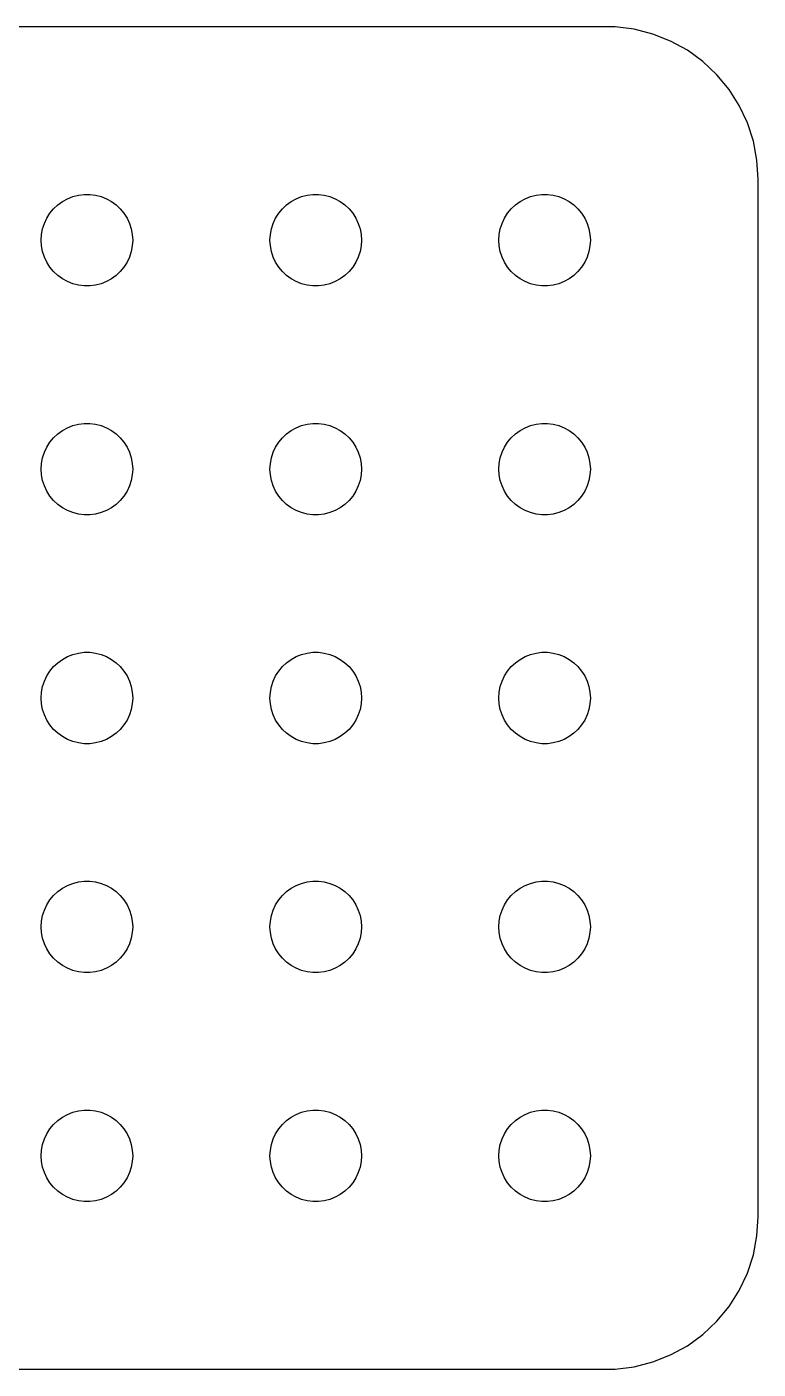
# Model space of a CAD drawing. Header units: metres. Extents: x -180 to 180, y -22 to 22.
# Drawn here: x 155.53 to 179.5, y -21.99 to 21.99 of the extents above; entities that cross this region are included whole.
import ezdxf

# ---------------------------------------------------------------- set-up
doc = ezdxf.new("R2010")
doc.units = ezdxf.units.M

msp = doc.modelspace()

# ---------------------------------------------------------------- linework, layer by layer
for p, q in [((174.814, 21.9901), (-174.814, 21.9901)), ((175.437, 21.9114), (174.814, 21.9901)), ((176.045, 21.7553), (175.437, 21.9114)), ((176.629, 21.5241), (176.045, 21.7553)), ((177.179, 21.2216), (176.629, 21.5241)), ((177.687, 20.8526), (177.179, 21.2216)), ((178.145, 20.4227), (177.687, 20.8526)), ((178.545, 19.9389), (178.145, 20.4227)), ((178.882, 19.4088), (178.545, 19.9389)), ((179.149, 18.8406), (178.882, 19.4088)), ((179.343, 18.2434), (179.149, 18.8406)), ((179.461, 17.6267), (179.343, 18.2434)), ((179.5, 17), (179.461, 17.6267)), ((179.5, -17), (179.5, 17)), ((156.696, 16.2665), (156.861, 16.3572)), ((156.861, 16.3572), (157.036, 16.4266)), ((157.036, 16.4266), (157.219, 16.4734)), ((157.219, 16.4734), (157.406, 16.497)), ((157.406, 16.497), (157.594, 16.497)), ((157.594, 16.497), (157.781, 16.4734)), ((157.781, 16.4734), (157.964, 16.4266)), ((157.964, 16.4266), (158.139, 16.3572)), ((158.139, 16.3572), (158.304, 16.2665)), ((164.196, 16.2665), (164.361, 16.3572)), ((164.361, 16.3572), (164.536, 16.4266)), ((164.536, 16.4266), (164.719, 16.4734)), ((164.719, 16.4734), (164.906, 16.497)), ((164.906, 16.497), (165.094, 16.497)), ((165.094, 16.497), (165.281, 16.4734)), ((165.281, 16.4734), (165.464, 16.4266)), ((165.464, 16.4266), (165.639, 16.3572)), ((165.639, 16.3572), (165.804, 16.2665)), ((171.696, 16.2665), (171.861, 16.3572)), ((171.861, 16.3572), (172.036, 16.4266)), ((172.036, 16.4266), (172.219, 16.4734)), ((172.219, 16.4734), (172.406, 16.497)), ((172.406, 16.497), (172.594, 16.497)), ((172.594, 16.497), (172.781, 16.4734)), ((172.781, 16.4734), (172.964, 16.4266)), ((172.964, 16.4266), (173.139, 16.3572)), ((173.139, 16.3572), (173.304, 16.2665)), ((156.186, 15.7226), (156.286, 15.8817)), ((156.286, 15.8817), (156.407, 16.0268)), ((156.407, 16.0268), (156.544, 16.1558)), ((156.544, 16.1558), (156.696, 16.2665)), ((158.304, 16.2665), (158.456, 16.1558)), ((158.456, 16.1558), (158.593, 16.0268)), ((158.593, 16.0268), (158.714, 15.8817)), ((158.714, 15.8817), (158.814, 15.7226)), ((163.686, 15.7226), (163.786, 15.8817)), ((163.786, 15.8817), (163.907, 16.0268)), ((163.907, 16.0268), (164.044, 16.1558)), ((164.044, 16.1558), (164.196, 16.2665)), ((165.804, 16.2665), (165.956, 16.1558)), ((165.956, 16.1558), (166.093, 16.0268)), ((166.093, 16.0268), (166.214, 15.8817)), ((166.214, 15.8817), (166.314, 15.7226)), ((171.186, 15.7226), (171.286, 15.8817)), ((171.286, 15.8817), (171.407, 16.0268)), ((171.407, 16.0268), (171.544, 16.1558)), ((171.544, 16.1558), (171.696, 16.2665)), ((173.304, 16.2665), (173.456, 16.1558)), ((173.456, 16.1558), (173.593, 16.0268)), ((173.593, 16.0268), (173.714, 15.8817)), ((173.714, 15.8817), (173.814, 15.7226)), ((156.047, 15.373), (156.105, 15.5522)), ((156.105, 15.5522), (156.186, 15.7226)), ((158.814, 15.7226), (158.895, 15.5522)), ((158.895, 15.5522), (158.953, 15.373)), ((163.547, 15.373), (163.605, 15.5522)), ((163.605, 15.5522), (163.686, 15.7226)), ((166.314, 15.7226), (166.395, 15.5522)), ((166.395, 15.5522), (166.453, 15.373)), ((171.047, 15.373), (171.105, 15.5522)), ((171.105, 15.5522), (171.186, 15.7226)), ((173.814, 15.7226), (173.895, 15.5522)), ((173.895, 15.5522), (173.953, 15.373)), ((156, 15), (156.012, 15.188)), ((156.012, 14.812), (156, 15)), ((156.012, 15.188), (156.047, 15.373)), ((158.953, 15.373), (158.988, 15.188)), ((158.988, 15.188), (159, 15)), ((159, 15), (158.988, 14.812)), ((163.5, 15), (163.512, 15.188)), ((163.512, 14.812), (163.5, 15)), ((163.512, 15.188), (163.547, 15.373)), ((166.453, 15.373), (166.488, 15.188)), ((166.488, 15.188), (166.5, 15)), ((166.5, 15), (166.488, 14.812)), ((171, 15), (171.012, 15.188)), ((171.012, 14.812), (171, 15)), ((171.012, 15.188), (171.047, 15.373)), ((173.953, 15.373), (173.988, 15.188)), ((173.988, 15.188), (174, 15)), ((174, 15), (173.988, 14.812)), ((156.047, 14.627), (156.012, 14.812)), ((156.105, 14.4478), (156.047, 14.627)), ((158.953, 14.627), (158.895, 14.4478)), ((158.988, 14.812), (158.953, 14.627)), ((163.547, 14.627), (163.512, 14.812)), ((163.605, 14.4478), (163.547, 14.627)), ((166.453, 14.627), (166.395, 14.4478)), ((166.488, 14.812), (166.453, 14.627)), ((171.047, 14.627), (171.012, 14.812)), ((171.105, 14.4478), (171.047, 14.627)), ((173.953, 14.627), (173.895, 14.4478)), ((173.988, 14.812), (173.953, 14.627)), ((156.186, 14.2774), (156.105, 14.4478)), ((156.286, 14.1183), (156.186, 14.2774)), ((156.407, 13.9732), (156.286, 14.1183)), ((158.714, 14.1183), (158.593, 13.9732)), ((158.814, 14.2774), (158.714, 14.1183)), ((158.895, 14.4478), (158.814, 14.2774)), ((163.686, 14.2774), (163.605, 14.4478)), ((163.786, 14.1183), (163.686, 14.2774)), ((163.907, 13.9732), (163.786, 14.1183)), ((166.214, 14.1183), (166.093, 13.9732)), ((166.314, 14.2774), (166.214, 14.1183)), ((166.395, 14.4478), (166.314, 14.2774)), ((171.186, 14.2774), (171.105, 14.4478)), ((171.286, 14.1183), (171.186, 14.2774)), ((171.407, 13.9732), (171.286, 14.1183)), ((173.714, 14.1183), (173.593, 13.9732)), ((173.814, 14.2774), (173.714, 14.1183)), ((173.895, 14.4478), (173.814, 14.2774)), ((156.544, 13.8442), (156.407, 13.9732)), ((156.696, 13.7335), (156.544, 13.8442)), ((156.861, 13.6427), (156.696, 13.7335)), ((157.036, 13.5734), (156.861, 13.6427)), ((158.139, 13.6427), (157.964, 13.5734)), ((158.304, 13.7335), (158.139, 13.6427)), ((158.456, 13.8442), (158.304, 13.7335)), ((158.593, 13.9732), (158.456, 13.8442)), ((164.044, 13.8442), (163.907, 13.9732)), ((164.196, 13.7335), (164.044, 13.8442)), ((164.361, 13.6427), (164.196, 13.7335)), ((164.536, 13.5734), (164.361, 13.6427)), ((165.639, 13.6427), (165.464, 13.5734)), ((165.804, 13.7335), (165.639, 13.6427)), ((165.956, 13.8442), (165.804, 13.7335)), ((166.093, 13.9732), (165.956, 13.8442)), ((171.544, 13.8442), (171.407, 13.9732)), ((171.696, 13.7335), (171.544, 13.8442)), ((171.861, 13.6427), (171.696, 13.7335)), ((172.036, 13.5734), (171.861, 13.6427)), ((173.139, 13.6427), (172.964, 13.5734)), ((173.304, 13.7335), (173.139, 13.6427)), ((173.456, 13.8442), (173.304, 13.7335)), ((173.593, 13.9732), (173.456, 13.8442)), ((157.219, 13.5266), (157.036, 13.5734)), ((157.406, 13.5029), (157.219, 13.5266)), ((157.594, 13.5029), (157.406, 13.5029)), ((157.781, 13.5266), (157.594, 13.5029)), ((157.964, 13.5734), (157.781, 13.5266)), ((164.719, 13.5266), (164.536, 13.5734)), ((164.906, 13.5029), (164.719, 13.5266)), ((165.094, 13.5029), (164.906, 13.5029)), ((165.281, 13.5266), (165.094, 13.5029)), ((165.464, 13.5734), (165.281, 13.5266)), ((172.219, 13.5266), (172.036, 13.5734)), ((172.406, 13.5029), (172.219, 13.5266)), ((172.594, 13.5029), (172.406, 13.5029)), ((172.781, 13.5266), (172.594, 13.5029)), ((172.964, 13.5734), (172.781, 13.5266)), ((156.696, 8.76648), (156.861, 8.85724)), ((156.861, 8.85724), (157.036, 8.92657)), ((157.036, 8.92657), (157.219, 8.97342)), ((157.219, 8.97342), (157.406, 8.99704)), ((157.406, 8.99704), (157.594, 8.99704)), ((157.594, 8.99704), (157.781, 8.97342)), ((157.781, 8.97342), (157.964, 8.92657)), ((157.964, 8.92657), (158.139, 8.85724)), ((158.139, 8.85724), (158.304, 8.76648)), ((164.196, 8.76648), (164.361, 8.85724)), ((164.361, 8.85724), (164.536, 8.92657)), ((164.536, 8.92657), (164.719, 8.97342)), ((164.719, 8.97342), (164.906, 8.99704)), ((164.906, 8.99704), (165.094, 8.99704)), ((165.094, 8.99704), (165.281, 8.97342)), ((165.281, 8.97342), (165.464, 8.92657)), ((165.464, 8.92657), (165.639, 8.85724)), ((165.639, 8.85724), (165.804, 8.76648)), ((171.696, 8.76648), (171.861, 8.85724)), ((171.861, 8.85724), (172.036, 8.92657)), ((172.036, 8.92657), (172.219, 8.97342)), ((172.219, 8.97342), (172.406, 8.99704)), ((172.406, 8.99704), (172.594, 8.99704)), ((172.594, 8.99704), (172.781, 8.97342)), ((172.781, 8.97342), (172.964, 8.92657)), ((172.964, 8.92657), (173.139, 8.85724)), ((173.139, 8.85724), (173.304, 8.76648)), ((156.186, 8.22263), (156.286, 8.38167)), ((156.286, 8.38167), (156.407, 8.52681)), ((156.407, 8.52681), (156.544, 8.65576)), ((156.544, 8.65576), (156.696, 8.76648)), ((158.304, 8.76648), (158.456, 8.65576)), ((158.456, 8.65576), (158.593, 8.52681)), ((158.593, 8.52681), (158.714, 8.38167)), ((158.714, 8.38167), (158.814, 8.22263)), ((163.686, 8.22263), (163.786, 8.38167)), ((163.786, 8.38167), (163.907, 8.52681)), ((163.907, 8.52681), (164.044, 8.65576)), ((164.044, 8.65576), (164.196, 8.76648)), ((165.804, 8.76648), (165.956, 8.65576)), ((165.956, 8.65576), (166.093, 8.52681)), ((166.093, 8.52681), (166.214, 8.38167)), ((166.214, 8.38167), (166.314, 8.22263)), ((171.186, 8.22263), (171.286, 8.38167)), ((171.286, 8.38167), (171.407, 8.52681)), ((171.407, 8.52681), (171.544, 8.65576)), ((171.544, 8.65576), (171.696, 8.76648)), ((173.304, 8.76648), (173.456, 8.65576)), ((173.456, 8.65576), (173.593, 8.52681)), ((173.593, 8.52681), (173.714, 8.38167)), ((173.714, 8.38167), (173.814, 8.22263)), ((156.047, 7.87303), (156.105, 8.05219)), ((156.105, 8.05219), (156.186, 8.22263)), ((158.814, 8.22263), (158.895, 8.05219)), ((158.895, 8.05219), (158.953, 7.87303)), ((163.547, 7.87303), (163.605, 8.05219)), ((163.605, 8.05219), (163.686, 8.22263)), ((166.314, 8.22263), (166.395, 8.05219)), ((166.395, 8.05219), (166.453, 7.87303)), ((171.047, 7.87303), (171.105, 8.05219)), ((171.105, 8.05219), (171.186, 8.22263)), ((173.814, 8.22263), (173.895, 8.05219)), ((173.895, 8.05219), (173.953, 7.87303)), ((156, 7.5), (156.012, 7.68799)), ((156.012, 7.312), (156, 7.5)), ((156.012, 7.68799), (156.047, 7.87303)), ((158.953, 7.87303), (158.988, 7.68799)), ((158.988, 7.68799), (159, 7.5)), ((159, 7.5), (158.988, 7.312)), ((163.5, 7.5), (163.512, 7.68799)), ((163.512, 7.312), (163.5, 7.5)), ((163.512, 7.68799), (163.547, 7.87303)), ((166.453, 7.87303), (166.488, 7.68799)), ((166.488, 7.68799), (166.5, 7.5)), ((166.5, 7.5), (166.488, 7.312)), ((171, 7.5), (171.012, 7.68799)), ((171.012, 7.312), (171, 7.5)), ((171.012, 7.68799), (171.047, 7.87303)), ((173.953, 7.87303), (173.988, 7.68799)), ((173.988, 7.68799), (174, 7.5)), ((174, 7.5), (173.988, 7.312)), ((156.047, 7.12695), (156.012, 7.312)), ((156.105, 6.9478), (156.047, 7.12695)), ((158.953, 7.12695), (158.895, 6.9478)), ((158.988, 7.312), (158.953, 7.12695)), ((163.547, 7.12695), (163.512, 7.312)), ((163.605, 6.9478), (163.547, 7.12695)), ((166.453, 7.12695), (166.395, 6.9478)), ((166.488, 7.312), (166.453, 7.12695)), ((171.047, 7.12695), (171.012, 7.312)), ((171.105, 6.9478), (171.047, 7.12695)), ((173.953, 7.12695), (173.895, 6.9478)), ((173.988, 7.312), (173.953, 7.12695)), ((156.186, 6.77736), (156.105, 6.9478)), ((156.286, 6.61832), (156.186, 6.77736)), ((156.407, 6.47318), (156.286, 6.61832)), ((158.714, 6.61832), (158.593, 6.47318)), ((158.814, 6.77736), (158.714, 6.61832)), ((158.895, 6.9478), (158.814, 6.77736)), ((163.686, 6.77736), (163.605, 6.9478)), ((163.786, 6.61832), (163.686, 6.77736)), ((163.907, 6.47318), (163.786, 6.61832)), ((166.214, 6.61832), (166.093, 6.47318)), ((166.314, 6.77736), (166.214, 6.61832)), ((166.395, 6.9478), (166.314, 6.77736)), ((171.186, 6.77736), (171.105, 6.9478)), ((171.286, 6.61832), (171.186, 6.77736)), ((171.407, 6.47318), (171.286, 6.61832)), ((173.714, 6.61832), (173.593, 6.47318)), ((173.814, 6.77736), (173.714, 6.61832)), ((173.895, 6.9478), (173.814, 6.77736)), ((156.544, 6.34422), (156.407, 6.47318)), ((156.696, 6.23351), (156.544, 6.34422)), ((156.861, 6.14275), (156.696, 6.23351)), ((158.304, 6.23351), (158.139, 6.14275)), ((158.456, 6.34422), (158.304, 6.23351)), ((158.593, 6.47318), (158.456, 6.34422)), ((164.044, 6.34422), (163.907, 6.47318)), ((164.196, 6.23351), (164.044, 6.34422)), ((164.361, 6.14275), (164.196, 6.23351)), ((165.804, 6.23351), (165.639, 6.14275)), ((165.956, 6.34422), (165.804, 6.23351)), ((166.093, 6.47318), (165.956, 6.34422)), ((171.544, 6.34422), (171.407, 6.47318)), ((171.696, 6.23351), (171.544, 6.34422)), ((171.861, 6.14275), (171.696, 6.23351)), ((173.304, 6.23351), (173.139, 6.14275)), ((173.456, 6.34422), (173.304, 6.23351)), ((173.593, 6.47318), (173.456, 6.34422)), ((157.036, 6.07341), (156.861, 6.14275)), ((157.219, 6.02657), (157.036, 6.07341)), ((157.406, 6.00294), (157.219, 6.02657)), ((157.594, 6.00294), (157.406, 6.00294)), ((157.781, 6.02657), (157.594, 6.00294)), ((157.964, 6.07341), (157.781, 6.02657)), ((158.139, 6.14275), (157.964, 6.07341)), ((164.536, 6.07341), (164.361, 6.14275)), ((164.719, 6.02657), (164.536, 6.07341)), ((164.906, 6.00294), (164.719, 6.02657)), ((165.094, 6.00294), (164.906, 6.00294)), ((165.281, 6.02657), (165.094, 6.00294)), ((165.464, 6.07341), (165.281, 6.02657)), ((165.639, 6.14275), (165.464, 6.07341)), ((172.036, 6.07341), (171.861, 6.14275)), ((172.219, 6.02657), (172.036, 6.07341)), ((172.406, 6.00294), (172.219, 6.02657)), ((172.594, 6.00294), (172.406, 6.00294)), ((172.781, 6.02657), (172.594, 6.00294)), ((172.964, 6.07341), (172.781, 6.02657)), ((173.139, 6.14275), (172.964, 6.07341)), ((156.696, 1.26648), (156.861, 1.35724)), ((156.861, 1.35724), (157.036, 1.42657)), ((157.036, 1.42657), (157.219, 1.47342)), ((157.219, 1.47342), (157.406, 1.49704)), ((157.406, 1.49704), (157.594, 1.49704)), ((157.594, 1.49704), (157.781, 1.47342)), ((157.781, 1.47342), (157.964, 1.42657)), ((157.964, 1.42657), (158.139, 1.35724)), ((158.139, 1.35724), (158.304, 1.26648)), ((164.196, 1.26648), (164.361, 1.35724)), ((164.361, 1.35724), (164.536, 1.42657)), ((164.536, 1.42657), (164.719, 1.47342)), ((164.719, 1.47342), (164.906, 1.49704)), ((164.906, 1.49704), (165.094, 1.49704)), ((165.094, 1.49704), (165.281, 1.47342)), ((165.281, 1.47342), (165.464, 1.42657)), ((165.464, 1.42657), (165.639, 1.35724)), ((165.639, 1.35724), (165.804, 1.26648)), ((171.696, 1.26648), (171.861, 1.35724)), ((171.861, 1.35724), (172.036, 1.42657)), ((172.036, 1.42657), (172.219, 1.47342)), ((172.219, 1.47342), (172.406, 1.49704)), ((172.406, 1.49704), (172.594, 1.49704)), ((172.594, 1.49704), (172.781, 1.47342)), ((172.781, 1.47342), (172.964, 1.42657)), ((172.964, 1.42657), (173.139, 1.35724)), ((173.139, 1.35724), (173.304, 1.26648)), ((156.186, 0.722626), (156.286, 0.881668)), ((156.286, 0.881668), (156.407, 1.02681)), ((156.407, 1.02681), (156.544, 1.15576)), ((156.544, 1.15576), (156.696, 1.26648)), ((158.304, 1.26648), (158.456, 1.15576)), ((158.456, 1.15576), (158.593, 1.02681)), ((158.593, 1.02681), (158.714, 0.881668)), ((158.714, 0.881668), (158.814, 0.722626)), ((163.686, 0.722626), (163.786, 0.881668)), ((163.786, 0.881668), (163.907, 1.02681)), ((163.907, 1.02681), (164.044, 1.15576)), ((164.044, 1.15576), (164.196, 1.26648)), ((165.804, 1.26648), (165.956, 1.15576)), ((165.956, 1.15576), (166.093, 1.02681)), ((166.093, 1.02681), (166.214, 0.881668)), ((166.214, 0.881668), (166.314, 0.722626)), ((171.186, 0.722626), (171.286, 0.881668)), ((171.286, 0.881668), (171.407, 1.02681)), ((171.407, 1.02681), (171.544, 1.15576)), ((171.544, 1.15576), (171.696, 1.26648)), ((173.304, 1.26648), (173.456, 1.15576)), ((173.456, 1.15576), (173.593, 1.02681)), ((173.593, 1.02681), (173.714, 0.881668)), ((173.714, 0.881668), (173.814, 0.722626)), ((156.047, 0.373032), (156.105, 0.552185)), ((156.105, 0.552185), (156.186, 0.722626)), ((158.814, 0.722626), (158.895, 0.552185)), ((158.895, 0.552185), (158.953, 0.373032)), ((163.547, 0.373032), (163.605, 0.552185)), ((163.605, 0.552185), (163.686, 0.722626)), ((166.314, 0.722626), (166.395, 0.552185)), ((166.395, 0.552185), (166.453, 0.373032)), ((171.047, 0.373032), (171.105, 0.552185)), ((171.105, 0.552185), (171.186, 0.722626)), ((173.814, 0.722626), (173.895, 0.552185)), ((173.895, 0.552185), (173.953, 0.373032)), ((156, 0), (156.012, 0.187988)), ((156.012, -0.187988), (156, 0)), ((156.012, 0.187988), (156.047, 0.373032)), ((158.953, 0.373032), (158.988, 0.187988)), ((158.988, 0.187988), (159, 0)), ((159, 0), (158.988, -0.187988)), ((163.5, 0), (163.512, 0.187988)), ((163.512, -0.187988), (163.5, 0)), ((163.512, 0.187988), (163.547, 0.373032)), ((166.453, 0.373032), (166.488, 0.187988)), ((166.488, 0.187988), (166.5, 0)), ((166.5, 0), (166.488, -0.187988)), ((171, 0), (171.012, 0.187988)), ((171.012, -0.187988), (171, 0)), ((171.012, 0.187988), (171.047, 0.373032)), ((173.953, 0.373032), (173.988, 0.187988)), ((173.988, 0.187988), (174, 0)), ((174, 0), (173.988, -0.187988)), ((156.047, -0.373032), (156.012, -0.187988)), ((156.105, -0.552185), (156.047, -0.373032)), ((158.953, -0.373032), (158.895, -0.552185)), ((158.988, -0.187988), (158.953, -0.373032)), ((163.547, -0.373032), (163.512, -0.187988)), ((163.605, -0.552185), (163.547, -0.373032)), ((166.453, -0.373032), (166.395, -0.552185)), ((166.488, -0.187988), (166.453, -0.373032)), ((171.047, -0.373032), (171.012, -0.187988)), ((171.105, -0.552185), (171.047, -0.373032)), ((173.953, -0.373032), (173.895, -0.552185)), ((173.988, -0.187988), (173.953, -0.373032)), ((156.186, -0.722626), (156.105, -0.552185)), ((156.286, -0.881668), (156.186, -0.722626)), ((158.814, -0.722626), (158.714, -0.881668)), ((158.895, -0.552185), (158.814, -0.722626)), ((163.686, -0.722626), (163.605, -0.552185)), ((163.786, -0.881668), (163.686, -0.722626)), ((166.314, -0.722626), (166.214, -0.881668)), ((166.395, -0.552185), (166.314, -0.722626)), ((171.186, -0.722626), (171.105, -0.552185)), ((171.286, -0.881668), (171.186, -0.722626)), ((173.814, -0.722626), (173.714, -0.881668)), ((173.895, -0.552185), (173.814, -0.722626)), ((156.407, -1.02681), (156.286, -0.881668)), ((156.544, -1.15576), (156.407, -1.02681)), ((156.696, -1.26648), (156.544, -1.15576)), ((156.861, -1.35724), (156.696, -1.26648)), ((158.304, -1.26648), (158.139, -1.35724)), ((158.456, -1.15576), (158.304, -1.26648)), ((158.593, -1.02681), (158.456, -1.15576)), ((158.714, -0.881668), (158.593, -1.02681)), ((163.907, -1.02681), (163.786, -0.881668)), ((164.044, -1.15576), (163.907, -1.02681)), ((164.196, -1.26648), (164.044, -1.15576)), ((164.361, -1.35724), (164.196, -1.26648)), ((165.804, -1.26648), (165.639, -1.35724)), ((165.956, -1.15576), (165.804, -1.26648)), ((166.093, -1.02681), (165.956, -1.15576)), ((166.214, -0.881668), (166.093, -1.02681)), ((171.407, -1.02681), (171.286, -0.881668)), ((171.544, -1.15576), (171.407, -1.02681)), ((171.696, -1.26648), (171.544, -1.15576)), ((171.861, -1.35724), (171.696, -1.26648)), ((173.304, -1.26648), (173.139, -1.35724)), ((173.456, -1.15576), (173.304, -1.26648)), ((173.593, -1.02681), (173.456, -1.15576)), ((173.714, -0.881668), (173.593, -1.02681)), ((157.036, -1.42657), (156.861, -1.35724)), ((157.219, -1.47342), (157.036, -1.42657)), ((157.406, -1.49704), (157.219, -1.47342)), ((157.594, -1.49704), (157.406, -1.49704)), ((157.781, -1.47342), (157.594, -1.49704)), ((157.964, -1.42657), (157.781, -1.47342)), ((158.139, -1.35724), (157.964, -1.42657)), ((164.536, -1.42657), (164.361, -1.35724)), ((164.719, -1.47342), (164.536, -1.42657)), ((164.906, -1.49704), (164.719, -1.47342)), ((165.094, -1.49704), (164.906, -1.49704)), ((165.281, -1.47342), (165.094, -1.49704)), ((165.464, -1.42657), (165.281, -1.47342)), ((165.639, -1.35724), (165.464, -1.42657)), ((172.036, -1.42657), (171.861, -1.35724)), ((172.219, -1.47342), (172.036, -1.42657)), ((172.406, -1.49704), (172.219, -1.47342)), ((172.594, -1.49704), (172.406, -1.49704)), ((172.781, -1.47342), (172.594, -1.49704)), ((172.964, -1.42657), (172.781, -1.47342)), ((173.139, -1.35724), (172.964, -1.42657)), ((156.696, -6.23351), (156.861, -6.14275)), ((156.861, -6.14275), (157.036, -6.07341)), ((157.036, -6.07341), (157.219, -6.02657)), ((157.219, -6.02657), (157.406, -6.00294)), ((157.406, -6.00294), (157.594, -6.00294)), ((157.594, -6.00294), (157.781, -6.02657)), ((157.781, -6.02657), (157.964, -6.07341)), ((157.964, -6.07341), (158.139, -6.14275)), ((158.139, -6.14275), (158.304, -6.23351)), ((164.196, -6.23351), (164.361, -6.14275)), ((164.361, -6.14275), (164.536, -6.07341)), ((164.536, -6.07341), (164.719, -6.02657)), ((164.719, -6.02657), (164.906, -6.00294)), ((164.906, -6.00294), (165.094, -6.00294)), ((165.094, -6.00294), (165.281, -6.02657)), ((165.281, -6.02657), (165.464, -6.07341)), ((165.464, -6.07341), (165.639, -6.14275)), ((165.639, -6.14275), (165.804, -6.23351)), ((171.696, -6.23351), (171.861, -6.14275)), ((171.861, -6.14275), (172.036, -6.07341)), ((172.036, -6.07341), (172.219, -6.02657)), ((172.219, -6.02657), (172.406, -6.00294)), ((172.406, -6.00294), (172.594, -6.00294)), ((172.594, -6.00294), (172.781, -6.02657)), ((172.781, -6.02657), (172.964, -6.07341)), ((172.964, -6.07341), (173.139, -6.14275)), ((173.139, -6.14275), (173.304, -6.23351)), ((156.286, -6.61832), (156.407, -6.47318)), ((156.407, -6.47318), (156.544, -6.34422)), ((156.544, -6.34422), (156.696, -6.23351)), ((158.304, -6.23351), (158.456, -6.34422)), ((158.456, -6.34422), (158.593, -6.47318)), ((158.593, -6.47318), (158.714, -6.61832)), ((163.786, -6.61832), (163.907, -6.47318)), ((163.907, -6.47318), (164.044, -6.34422)), ((164.044, -6.34422), (164.196, -6.23351)), ((165.804, -6.23351), (165.956, -6.34422)), ((165.956, -6.34422), (166.093, -6.47318)), ((166.093, -6.47318), (166.214, -6.61832)), ((171.286, -6.61832), (171.407, -6.47318)), ((171.407, -6.47318), (171.544, -6.34422)), ((171.544, -6.34422), (171.696, -6.23351)), ((173.304, -6.23351), (173.456, -6.34422)), ((173.456, -6.34422), (173.593, -6.47318)), ((173.593, -6.47318), (173.714, -6.61832)), ((156.047, -7.12695), (156.105, -6.9478)), ((156.105, -6.9478), (156.186, -6.77736)), ((156.186, -6.77736), (156.286, -6.61832)), ((158.714, -6.61832), (158.814, -6.77736)), ((158.814, -6.77736), (158.895, -6.9478)), ((158.895, -6.9478), (158.953, -7.12695)), ((163.547, -7.12695), (163.605, -6.9478)), ((163.605, -6.9478), (163.686, -6.77736)), ((163.686, -6.77736), (163.786, -6.61832)), ((166.214, -6.61832), (166.314, -6.77736)), ((166.314, -6.77736), (166.395, -6.9478)), ((166.395, -6.9478), (166.453, -7.12695)), ((171.047, -7.12695), (171.105, -6.9478)), ((171.105, -6.9478), (171.186, -6.77736)), ((171.186, -6.77736), (171.286, -6.61832)), ((173.714, -6.61832), (173.814, -6.77736)), ((173.814, -6.77736), (173.895, -6.9478)), ((173.895, -6.9478), (173.953, -7.12695)), ((156, -7.5), (156.012, -7.312)), ((156.012, -7.312), (156.047, -7.12695)), ((158.953, -7.12695), (158.988, -7.312)), ((158.988, -7.312), (159, -7.5)), ((163.5, -7.5), (163.512, -7.312)), ((163.512, -7.312), (163.547, -7.12695)), ((166.453, -7.12695), (166.488, -7.312)), ((166.488, -7.312), (166.5, -7.5)), ((171, -7.5), (171.012, -7.312)), ((171.012, -7.312), (171.047, -7.12695)), ((173.953, -7.12695), (173.988, -7.312)), ((173.988, -7.312), (174, -7.5)), ((156.012, -7.68799), (156, -7.5)), ((156.047, -7.87303), (156.012, -7.68799)), ((156.105, -8.05219), (156.047, -7.87303)), ((158.953, -7.87303), (158.895, -8.05219)), ((158.988, -7.68799), (158.953, -7.87303)), ((159, -7.5), (158.988, -7.68799)), ((163.512, -7.68799), (163.5, -7.5)), ((163.547, -7.87303), (163.512, -7.68799)), ((163.605, -8.05219), (163.547, -7.87303)), ((166.453, -7.87303), (166.395, -8.05219)), ((166.488, -7.68799), (166.453, -7.87303)), ((166.5, -7.5), (166.488, -7.68799)), ((171.012, -7.68799), (171, -7.5)), ((171.047, -7.87303), (171.012, -7.68799)), ((171.105, -8.05219), (171.047, -7.87303)), ((173.953, -7.87303), (173.895, -8.05219)), ((173.988, -7.68799), (173.953, -7.87303)), ((174, -7.5), (173.988, -7.68799)), ((156.186, -8.22263), (156.105, -8.05219)), ((156.286, -8.38167), (156.186, -8.22263)), ((158.814, -8.22263), (158.714, -8.38167)), ((158.895, -8.05219), (158.814, -8.22263)), ((163.686, -8.22263), (163.605, -8.05219)), ((163.786, -8.38167), (163.686, -8.22263)), ((166.314, -8.22263), (166.214, -8.38167)), ((166.395, -8.05219), (166.314, -8.22263)), ((171.186, -8.22263), (171.105, -8.05219)), ((171.286, -8.38167), (171.186, -8.22263)), ((173.814, -8.22263), (173.714, -8.38167)), ((173.895, -8.05219), (173.814, -8.22263)), ((156.407, -8.52681), (156.286, -8.38167)), ((156.544, -8.65576), (156.407, -8.52681)), ((156.696, -8.76648), (156.544, -8.65576)), ((156.861, -8.85724), (156.696, -8.76648)), ((158.304, -8.76648), (158.139, -8.85724)), ((158.456, -8.65576), (158.304, -8.76648)), ((158.593, -8.52681), (158.456, -8.65576)), ((158.714, -8.38167), (158.593, -8.52681)), ((163.907, -8.52681), (163.786, -8.38167)), ((164.044, -8.65576), (163.907, -8.52681)), ((164.196, -8.76648), (164.044, -8.65576)), ((164.361, -8.85724), (164.196, -8.76648)), ((165.804, -8.76648), (165.639, -8.85724)), ((165.956, -8.65576), (165.804, -8.76648)), ((166.093, -8.52681), (165.956, -8.65576)), ((166.214, -8.38167), (166.093, -8.52681)), ((171.407, -8.52681), (171.286, -8.38167)), ((171.544, -8.65576), (171.407, -8.52681)), ((171.696, -8.76648), (171.544, -8.65576)), ((171.861, -8.85724), (171.696, -8.76648)), ((173.304, -8.76648), (173.139, -8.85724)), ((173.456, -8.65576), (173.304, -8.76648)), ((173.593, -8.52681), (173.456, -8.65576)), ((173.714, -8.38167), (173.593, -8.52681)), ((157.036, -8.92657), (156.861, -8.85724)), ((157.219, -8.97342), (157.036, -8.92657)), ((157.406, -8.99704), (157.219, -8.97342)), ((157.594, -8.99704), (157.406, -8.99704)), ((157.781, -8.97342), (157.594, -8.99704)), ((157.964, -8.92657), (157.781, -8.97342)), ((158.139, -8.85724), (157.964, -8.92657)), ((164.536, -8.92657), (164.361, -8.85724)), ((164.719, -8.97342), (164.536, -8.92657)), ((164.906, -8.99704), (164.719, -8.97342)), ((165.094, -8.99704), (164.906, -8.99704)), ((165.281, -8.97342), (165.094, -8.99704)), ((165.464, -8.92657), (165.281, -8.97342)), ((165.639, -8.85724), (165.464, -8.92657)), ((172.036, -8.92657), (171.861, -8.85724)), ((172.219, -8.97342), (172.036, -8.92657)), ((172.406, -8.99704), (172.219, -8.97342)), ((172.594, -8.99704), (172.406, -8.99704)), ((172.781, -8.97342), (172.594, -8.99704)), ((172.964, -8.92657), (172.781, -8.97342)), ((173.139, -8.85724), (172.964, -8.92657)), ((156.861, -13.6427), (157.036, -13.5734)), ((157.036, -13.5734), (157.219, -13.5266)), ((157.219, -13.5266), (157.406, -13.5029)), ((157.406, -13.5029), (157.594, -13.5029)), ((157.594, -13.5029), (157.781, -13.5266)), ((157.781, -13.5266), (157.964, -13.5734)), ((157.964, -13.5734), (158.139, -13.6427)), ((164.361, -13.6427), (164.536, -13.5734)), ((164.536, -13.5734), (164.719, -13.5266)), ((164.719, -13.5266), (164.906, -13.5029)), ((164.906, -13.5029), (165.094, -13.5029)), ((165.094, -13.5029), (165.281, -13.5266)), ((165.281, -13.5266), (165.464, -13.5734)), ((165.464, -13.5734), (165.639, -13.6427)), ((171.861, -13.6427), (172.036, -13.5734)), ((172.036, -13.5734), (172.219, -13.5266)), ((172.219, -13.5266), (172.406, -13.5029)), ((172.406, -13.5029), (172.594, -13.5029)), ((172.594, -13.5029), (172.781, -13.5266)), ((172.781, -13.5266), (172.964, -13.5734)), ((172.964, -13.5734), (173.139, -13.6427)), ((156.286, -14.1183), (156.407, -13.9732)), ((156.407, -13.9732), (156.544, -13.8442)), ((156.544, -13.8442), (156.696, -13.7335)), ((156.696, -13.7335), (156.861, -13.6427)), ((158.139, -13.6427), (158.304, -13.7335)), ((158.304, -13.7335), (158.456, -13.8442)), ((158.456, -13.8442), (158.593, -13.9732)), ((158.593, -13.9732), (158.714, -14.1183)), ((163.786, -14.1183), (163.907, -13.9732)), ((163.907, -13.9732), (164.044, -13.8442)), ((164.044, -13.8442), (164.196, -13.7335)), ((164.196, -13.7335), (164.361, -13.6427)), ((165.639, -13.6427), (165.804, -13.7335)), ((165.804, -13.7335), (165.956, -13.8442)), ((165.956, -13.8442), (166.093, -13.9732)), ((166.093, -13.9732), (166.214, -14.1183)), ((171.286, -14.1183), (171.407, -13.9732)), ((171.407, -13.9732), (171.544, -13.8442)), ((171.544, -13.8442), (171.696, -13.7335)), ((171.696, -13.7335), (171.861, -13.6427)), ((173.139, -13.6427), (173.304, -13.7335)), ((173.304, -13.7335), (173.456, -13.8442)), ((173.456, -13.8442), (173.593, -13.9732)), ((173.593, -13.9732), (173.714, -14.1183)), ((156.047, -14.627), (156.105, -14.4478)), ((156.105, -14.4478), (156.186, -14.2774)), ((156.186, -14.2774), (156.286, -14.1183)), ((158.714, -14.1183), (158.814, -14.2774)), ((158.814, -14.2774), (158.895, -14.4478)), ((158.895, -14.4478), (158.953, -14.627)), ((163.547, -14.627), (163.605, -14.4478)), ((163.605, -14.4478), (163.686, -14.2774)), ((163.686, -14.2774), (163.786, -14.1183)), ((166.214, -14.1183), (166.314, -14.2774)), ((166.314, -14.2774), (166.395, -14.4478)), ((166.395, -14.4478), (166.453, -14.627)), ((171.047, -14.627), (171.105, -14.4478)), ((171.105, -14.4478), (171.186, -14.2774)), ((171.186, -14.2774), (171.286, -14.1183)), ((173.714, -14.1183), (173.814, -14.2774)), ((173.814, -14.2774), (173.895, -14.4478)), ((173.895, -14.4478), (173.953, -14.627)), ((156, -15), (156.012, -14.812)), ((156.012, -14.812), (156.047, -14.627)), ((158.953, -14.627), (158.988, -14.812)), ((158.988, -14.812), (159, -15)), ((163.5, -15), (163.512, -14.812)), ((163.512, -14.812), (163.547, -14.627)), ((166.453, -14.627), (166.488, -14.812)), ((166.488, -14.812), (166.5, -15)), ((171, -15), (171.012, -14.812)), ((171.012, -14.812), (171.047, -14.627)), ((173.953, -14.627), (173.988, -14.812)), ((173.988, -14.812), (174, -15)), ((156.012, -15.188), (156, -15)), ((156.047, -15.373), (156.012, -15.188)), ((156.105, -15.5522), (156.047, -15.373)), ((158.953, -15.373), (158.895, -15.5522)), ((158.988, -15.188), (158.953, -15.373)), ((159, -15), (158.988, -15.188)), ((163.512, -15.188), (163.5, -15)), ((163.547, -15.373), (163.512, -15.188)), ((163.605, -15.5522), (163.547, -15.373)), ((166.453, -15.373), (166.395, -15.5522)), ((166.488, -15.188), (166.453, -15.373)), ((166.5, -15), (166.488, -15.188)), ((171.012, -15.188), (171, -15)), ((171.047, -15.373), (171.012, -15.188)), ((171.105, -15.5522), (171.047, -15.373)), ((173.953, -15.373), (173.895, -15.5522)), ((173.988, -15.188), (173.953, -15.373)), ((174, -15), (173.988, -15.188)), ((156.186, -15.7226), (156.105, -15.5522)), ((156.286, -15.8817), (156.186, -15.7226)), ((158.814, -15.7226), (158.714, -15.8817)), ((158.895, -15.5522), (158.814, -15.7226)), ((163.686, -15.7226), (163.605, -15.5522)), ((163.786, -15.8817), (163.686, -15.7226)), ((166.314, -15.7226), (166.214, -15.8817)), ((166.395, -15.5522), (166.314, -15.7226)), ((171.186, -15.7226), (171.105, -15.5522)), ((171.286, -15.8817), (171.186, -15.7226)), ((173.814, -15.7226), (173.714, -15.8817)), ((173.895, -15.5522), (173.814, -15.7226)), ((156.407, -16.0268), (156.286, -15.8817)), ((156.544, -16.1558), (156.407, -16.0268)), ((156.696, -16.2665), (156.544, -16.1558)), ((156.861, -16.3572), (156.696, -16.2665)), ((158.304, -16.2665), (158.139, -16.3572)), ((158.456, -16.1558), (158.304, -16.2665)), ((158.593, -16.0268), (158.456, -16.1558)), ((158.714, -15.8817), (158.593, -16.0268)), ((163.907, -16.0268), (163.786, -15.8817)), ((164.044, -16.1558), (163.907, -16.0268)), ((164.196, -16.2665), (164.044, -16.1558)), ((164.361, -16.3572), (164.196, -16.2665)), ((165.804, -16.2665), (165.639, -16.3572)), ((165.956, -16.1558), (165.804, -16.2665)), ((166.093, -16.0268), (165.956, -16.1558)), ((166.214, -15.8817), (166.093, -16.0268)), ((171.407, -16.0268), (171.286, -15.8817)), ((171.544, -16.1558), (171.407, -16.0268)), ((171.696, -16.2665), (171.544, -16.1558)), ((171.861, -16.3572), (171.696, -16.2665)), ((173.304, -16.2665), (173.139, -16.3572)), ((173.456, -16.1558), (173.304, -16.2665)), ((173.593, -16.0268), (173.456, -16.1558)), ((173.714, -15.8817), (173.593, -16.0268)), ((157.036, -16.4266), (156.861, -16.3572)), ((157.219, -16.4734), (157.036, -16.4266)), ((157.406, -16.497), (157.219, -16.4734)), ((157.594, -16.497), (157.406, -16.497)), ((157.781, -16.4734), (157.594, -16.497)), ((157.964, -16.4266), (157.781, -16.4734)), ((158.139, -16.3572), (157.964, -16.4266)), ((164.536, -16.4266), (164.361, -16.3572)), ((164.719, -16.4734), (164.536, -16.4266)), ((164.906, -16.497), (164.719, -16.4734)), ((165.094, -16.497), (164.906, -16.497)), ((165.281, -16.4734), (165.094, -16.497)), ((165.464, -16.4266), (165.281, -16.4734)), ((165.639, -16.3572), (165.464, -16.4266)), ((172.036, -16.4266), (171.861, -16.3572)), ((172.219, -16.4734), (172.036, -16.4266)), ((172.406, -16.497), (172.219, -16.4734)), ((172.594, -16.497), (172.406, -16.497)), ((172.781, -16.4734), (172.594, -16.497)), ((172.964, -16.4266), (172.781, -16.4734)), ((173.139, -16.3572), (172.964, -16.4266)), ((179.461, -17.6267), (179.5, -17)), ((179.343, -18.2434), (179.461, -17.6267)), ((179.149, -18.8406), (179.343, -18.2434)), ((178.882, -19.4088), (179.149, -18.8406)), ((178.545, -19.9389), (178.882, -19.4088)), ((178.145, -20.4227), (178.545, -19.9389)), ((177.687, -20.8526), (178.145, -20.4227)), ((177.179, -21.2216), (177.687, -20.8526)), ((176.045, -21.7553), (176.629, -21.5241)), ((176.629, -21.5241), (177.179, -21.2216)), ((-174.814, -21.9901), (174.814, -21.9901)), ((174.814, -21.9901), (175.437, -21.9114)), ((175.437, -21.9114), (176.045, -21.7553))]:
    msp.add_line(p, q)

doc.saveas('drawing.dxf')
